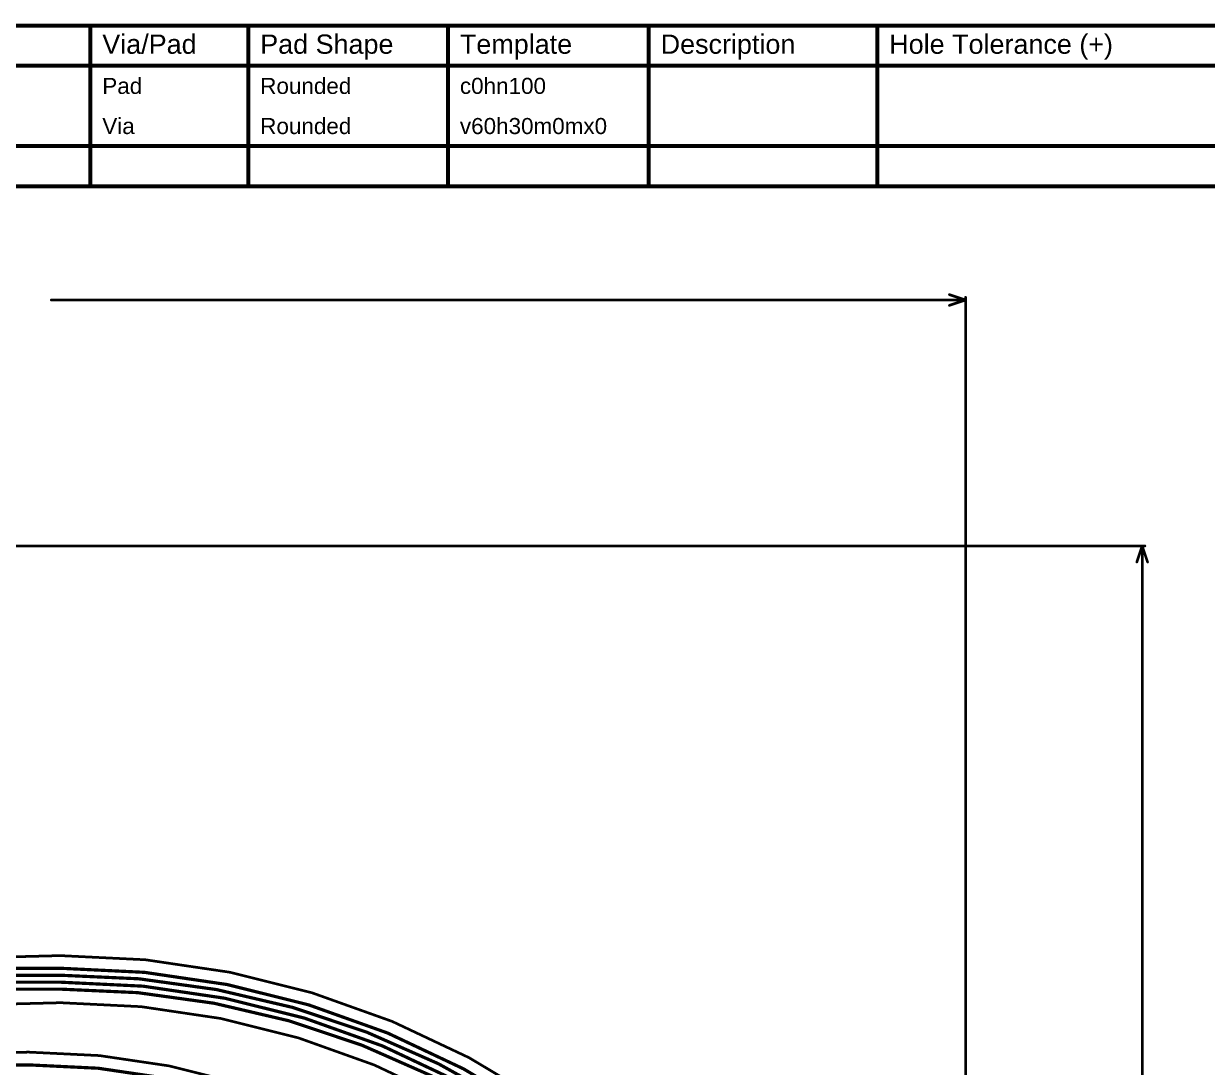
# Model space of a CAD drawing. Header units: inches. Extents: x -17 to 443, y -40 to 218.
# Drawn here: x 119 to 231.3, y 119.4 to 218.5 of the extents above; entities that cross this region are included whole.
import ezdxf

# ---------------------------------------------------------------- set-up
doc = ezdxf.new("R2010")
doc.units = ezdxf.units.IN
for name, color, linetype in [('Board Outline', 216, 'Continuous'), ('Bottom Layer', 5, 'Continuous'), ('Dimension', 6, 'Continuous'), ('Drill Drawing', 1, 'Continuous'), ('Fabrication', 76, 'Continuous')]:
    doc.layers.add(name, color=color, linetype=linetype)
doc.styles.add('Arial', font='', dxfattribs={"height": 0.2})
doc.styles.get('Arial').set_extended_font_data('Arial')

msp = doc.modelspace()

# ---------------------------------------------------------------- linework, layer by layer
at = {"layer": 'Board Outline', "const_width": 0.127}
for points in [[(116.28870062, 129.84494478), (122.50330592, 130.0034357)], [(122.50330592, 130.0034357), (122.52998862, 130.00344332)], [(118.04152668, 125.41819468), (122.56069468, 125.53344718)], [(118.04152668, 120.81942054), (119.53146782, 120.84368262)]]:
    msp.add_lwpolyline(points, dxfattribs=at)
at = {"layer": 'Board Outline', "const_width": 0.0635}
for points in [[(122.47155592, 130.0034357, 1), (122.53505592, 130.0034357, 1)], [(122.47155592, 130.0034357, 1), (122.53505592, 130.0034357, 1)], [(122.49823862, 130.00344332, 1), (122.56173862, 130.00344332, 1)], [(122.49823862, 130.00344332, 1), (122.56173862, 130.00344332, 1)], [(122.52894468, 125.53344718, 1), (122.59244468, 125.53344718, 1)], [(122.52894468, 125.53344718, 1), (122.59244468, 125.53344718, 1)], [(119.49971782, 120.84368262, 1), (119.56321782, 120.84368262, 1)], [(119.4997229, 120.8434083, 1), (119.5632229, 120.8434083, 1)]]:
    msp.add_lwpolyline(points, format="xyb", close=True, dxfattribs=at)
at = {"layer": 'Board Outline', "const_width": 0.127}
for points in [[(122.52998862, 130.00344332, -0.4137830578576681), (204.86466774, 47.83536788)], [(122.56069468, 125.53344718, -0.4136722232397825), (200.39467414, 47.82755484)], [(119.5314729, 120.8434083, -0.4137590145945721), (187.85119148, 52.65899552)]]:
    msp.add_lwpolyline(points, format="xyb", dxfattribs=at)
at = {"layer": 'Bottom Layer', "const_width": 0.3048}
for points in [[(111.28709772, 128.14139218), (122.55846964, 128.14139218)], [(113.90617554, 128.80179218), (122.55846964, 128.80179218)], [(106.15689208, 126.82059218), (122.55846964, 126.82059218)], [(112.63329772, 127.48099218), (122.55846964, 127.48099218)], [(116.78596658, 119.63239218), (119.53586964, 119.63239218)]]:
    msp.add_lwpolyline(points, dxfattribs=at)
for points in [[(122.55846964, 128.80178964, -0.4142135623730951), (203.66689518, 47.79210406)], [(122.55846964, 128.14139218, -0.4142135716234306), (202.98237534, 47.82659217999999)], [(122.55846964, 127.48099218, -0.4142135530473893), (202.33236902, 47.82659217999999)], [(122.55846964, 126.82059218, -0.41421357178314), (201.68237286, 47.82659217999999)], [(119.53586964, 119.63239218, -0.4142135512752702), (186.6270715, 52.65259218)]]:
    msp.add_lwpolyline(points, format="xyb", dxfattribs=at)
at = {"layer": 'Bottom Layer', "const_width": 0.1524}
for points in [[(122.48226964, 128.80179218, 1), (122.63466964, 128.80179218, 1)], [(122.48226964, 128.80178964, 1), (122.63466964, 128.80178964, 1)], [(122.48226964, 128.14139218, 1), (122.63466964, 128.14139218, 1)], [(122.48226964, 128.14139218, 1), (122.63466964, 128.14139218, 1)], [(122.48226964, 127.48099218, 1), (122.63466964, 127.48099218, 1)], [(122.48226964, 127.48099218, 1), (122.63466964, 127.48099218, 1)], [(122.48226964, 126.82059218, 1), (122.63466964, 126.82059218, 1)], [(122.48226964, 126.82059218, 1), (122.63466964, 126.82059218, 1)], [(119.45966964, 119.63239218, 1), (119.61206964, 119.63239218, 1)], [(119.45966964, 119.63239218, 1), (119.61206964, 119.63239218, 1)]]:
    msp.add_lwpolyline(points, format="xyb", close=True, dxfattribs=at)
at = {"layer": 'Dimension', "const_width": 0.254}
for points in [[(121.66358446, 192.22785278), (208.39596624, 192.22785278)], [(206.87196624, 192.73585278), (208.39596624, 192.22785278)], [(206.87196624, 191.71985278), (208.39596624, 192.22785278)], [(208.39596624, 17.12568584), (208.39596624, 192.48185278)], [(108.25681168, 168.8858573), (225.40929772, 168.8858573)], [(224.64729772, 167.3618573), (225.15529772, 168.8858573)], [(225.15529772, 168.8858573), (225.66329772, 167.3618573)], [(225.15529772, 101.64819142), (225.15529772, 168.8858573)]]:
    msp.add_lwpolyline(points, dxfattribs=at)
at = {"layer": 'Dimension', "const_width": 0.127}
for points in [[(121.60008446, 192.22785278, 1), (121.72708446, 192.22785278, 1)], [(206.80846624, 192.73585278, 1), (206.93546624, 192.73585278, 1)], [(208.33246624, 192.48185278, 1), (208.45946624, 192.48185278, 1)], [(208.33246624, 192.22785278, 1), (208.45946624, 192.22785278, 1)], [(208.33246624, 192.22785278, 1), (208.45946624, 192.22785278, 1)], [(208.33246624, 192.22785278, 1), (208.45946624, 192.22785278, 1)], [(206.80846624, 191.71985278, 1), (206.93546624, 191.71985278, 1)], [(225.09179772, 168.8858573, 1), (225.21879772, 168.8858573, 1)], [(225.09179772, 168.8858573, 1), (225.21879772, 168.8858573, 1)], [(225.09179772, 168.8858573, 1), (225.21879772, 168.8858573, 1)], [(225.34579772, 168.8858573, 1), (225.47279772, 168.8858573, 1)], [(224.58379772, 167.3618573, 1), (224.71079772, 167.3618573, 1)], [(225.59979772, 167.3618573, 1), (225.72679772, 167.3618573, 1)]]:
    msp.add_lwpolyline(points, format="xyb", close=True, dxfattribs=at)
at = {"layer": 'Drill Drawing', "const_width": 0.3809999999999999}
for points in [[(-1.12394492, 218.26347), (268.90464888, 218.26347)], [(125.35861644, 203.02347), (125.35861644, 218.26347)], [(140.34077088, 203.02347), (140.34077088, 218.26347)], [(159.28404262, 203.02347), (159.28404262, 218.26347)], [(178.32878736, 203.02347), (178.32878736, 218.26347)], [(200.01437264, 203.02347), (200.01437264, 218.26347)], [(-1.12394492, 214.45347), (268.90464888, 214.45347)], [(-1.12394492, 206.83347), (268.90464888, 206.83347)], [(-1.12394492, 203.02347), (268.90464888, 203.02347)]]:
    msp.add_lwpolyline(points, dxfattribs=at)
at = {"layer": 'Drill Drawing', "const_width": 0.1905}
for points in [[(125.26336644, 218.26347, 1), (125.45386644, 218.26347, 1)], [(140.24552088, 218.26347, 1), (140.43602088, 218.26347, 1)], [(159.18879262, 218.26347, 1), (159.37929262, 218.26347, 1)], [(178.23353736, 218.26347, 1), (178.42403736, 218.26347, 1)], [(199.91912264, 218.26347, 1), (200.10962264, 218.26347, 1)], [(125.26336644, 203.02347, 1), (125.45386644, 203.02347, 1)], [(140.24552088, 203.02347, 1), (140.43602088, 203.02347, 1)], [(159.18879262, 203.02347, 1), (159.37929262, 203.02347, 1)], [(178.23353736, 203.02347, 1), (178.42403736, 203.02347, 1)], [(199.91912264, 203.02347, 1), (200.10962264, 203.02347, 1)]]:
    msp.add_lwpolyline(points, format="xyb", close=True, dxfattribs=at)
at = {"layer": 'Fabrication', "const_width": 0.254}
for points in [[(116.28870062, 129.84494478), (122.50330592, 130.0034357)], [(122.50330592, 130.0034357), (122.52998862, 130.00344332)], [(118.04152668, 125.41819468), (122.56069468, 125.53344718)], [(118.04152668, 120.81942054), (119.53146782, 120.84368262)]]:
    msp.add_lwpolyline(points, dxfattribs=at)
at = {"layer": 'Fabrication', "const_width": 0.127}
for points in [[(122.43980592, 130.0034357, 1), (122.56680592, 130.0034357, 1)], [(122.43980592, 130.0034357, 1), (122.56680592, 130.0034357, 1)], [(122.46648862, 130.00344332, 1), (122.59348862, 130.00344332, 1)], [(122.46648862, 130.00344332, 1), (122.59348862, 130.00344332, 1)], [(122.49719468, 125.53344718, 1), (122.62419468, 125.53344718, 1)], [(122.49719468, 125.53344718, 1), (122.62419468, 125.53344718, 1)], [(119.46796782, 120.84368262, 1), (119.59496782, 120.84368262, 1)], [(119.4679729, 120.8434083, 1), (119.5949729, 120.8434083, 1)]]:
    msp.add_lwpolyline(points, format="xyb", close=True, dxfattribs=at)
at = {"layer": 'Fabrication', "const_width": 0.254}
for points in [[(122.52998862, 130.00344332, -0.4137830578576681), (204.86466774, 47.83536788)], [(122.56069468, 125.53344718, -0.4136722232397825), (200.39467414, 47.82755484)], [(119.5314729, 120.8434083, -0.4137590145945721), (187.85119148, 52.65899552)]]:
    msp.add_lwpolyline(points, format="xyb", dxfattribs=at)

# ---------------------------------------------------------------- texts
at = {"layer": 'Drill Drawing', "style": 'Arial'}
for s, height, p in [('Via/Pad', 1.8288, (126.50161644, 215.59647)), ('Pad Shape', 1.8288, (141.48377088, 215.59647)), ('Template', 1.8288, (160.42704262, 215.59647)), ('Description', 1.8288, (179.47178736, 215.59647)), ('Hole Tolerance (+)', 1.8288, (201.15737264, 215.59647)), ('Pad', 1.524, (126.50161644, 211.78647)), ('Rounded', 1.524, (141.48377088, 211.78647)), ('c0hn100', 1.524, (160.42704262, 211.78647)), ('Via', 1.524, (126.50161644, 207.97647)), ('Rounded', 1.524, (141.48377088, 207.97647)), ('v60h30m0mx0', 1.524, (160.42704262, 207.97647))]:
    msp.add_text(s, height=height, dxfattribs=at).set_placement(p)

doc.saveas('drawing.dxf')
